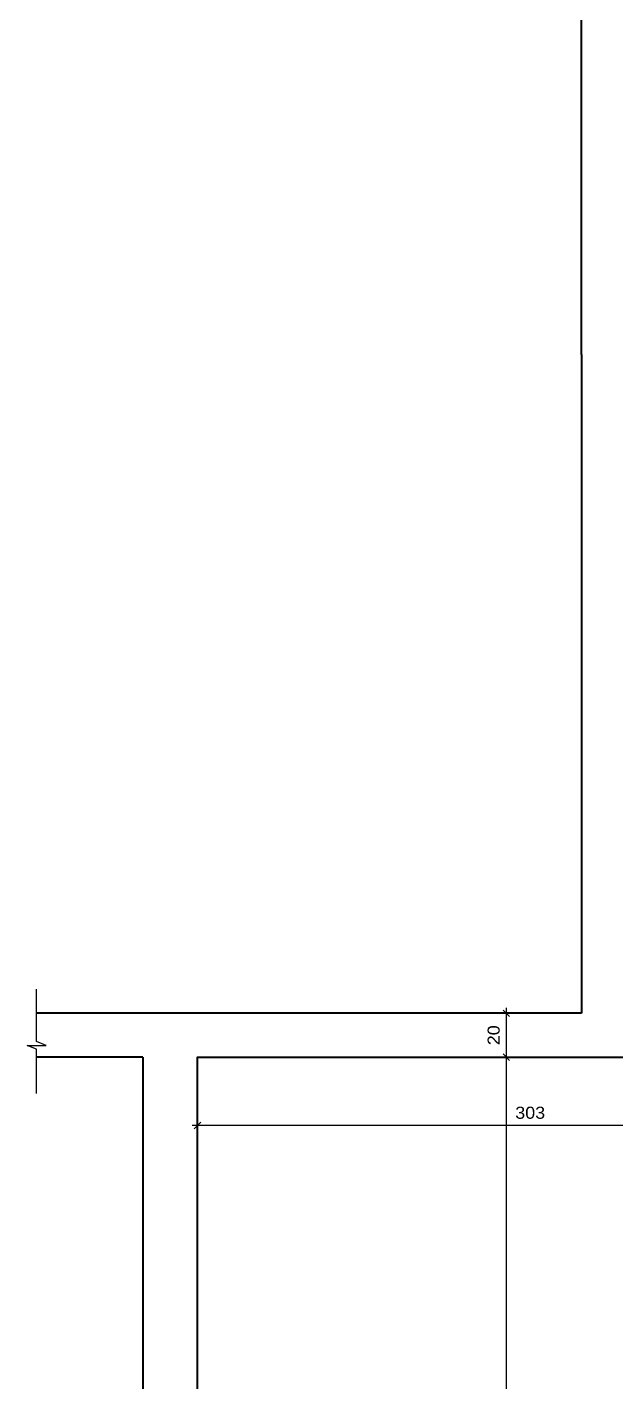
# Model space of a CAD drawing. Header units: centimetres. Extents: x 20560 to 58182, y -11023 to 7736.
# Drawn here: x 54411 to 54680, y -9844 to -9227 of the extents above; entities that cross this region are included whole.
import ezdxf

# ---------------------------------------------------------------- set-up
doc = ezdxf.new("R2010")
doc.units = ezdxf.units.CM
doc.header["$LTSCALE"] = 0.5
doc.header["$MEASUREMENT"] = 0
doc.linetypes.add('DOT', pattern=[0.25, 0, -0.25])
doc.layers.get('DEFPOINTS').update_dxf_attribs({"color": 1})
doc.layers.add('C-TEXT4', color=3, linetype='Continuous')
doc.layers.add('DIM', color=2, linetype='Continuous')
doc.layers.add('W-Conc', color=3, linetype='Continuous', lineweight=40)
doc.styles.add('hebtxt', font='hebtxt-weld.shx', dxfattribs={"width": 1.11})
doc.dimstyles.new('25', dxfattribs={"dimtxt": 5.5, "dimasz": 3, "dimexe": 3, "dimexo": 6, "dimgap": 3, "dimtad": 1, "dimdec": 0, "dimrnd": 0.5, "dimdsep": 46, "dimtxsty": 'hebtxt', "dimblk1": 'OBLIQUE', "dimblk2": 'OBLIQUE', "dimsah": 1, "dimcen": 1, "dimdle": 2.5, "dimclre": 9, "dimclrt": 3, "dimadec": 0, "dimazin": 0, "dimtfac": 1, "dimtdec": 0, "dimtix": 1, "dimtmove": 2, "dimatfit": 3, "dimldrblk": 'OBLIQUE', "dimfxl": 1, "dimtolj": 1, "dimarcsym": 0})

# ---------------------------------------------------------------- blocks, each defined once
blk = doc.blocks.new('_OBLIQUE')
at = {"color": 0, "linetype": 'ByBlock'}
blk.add_line((-0.5, -0.5), (0.5, 0.5), dxfattribs=at)
blk = doc.blocks.new('*D5661')
at = {"layer": 'DEFPOINTS', "color": 0, "ltscale": 5, "transparency": 16777216}
for p in [(54488.93, -9696.33, 0), (54792.12, -9696.33, 0), (54488.93, -9727.4)]:
    blk.add_point(p, dxfattribs=at)
at = {"layer": 'DIM', "color": 9, "linetype": 'DOT', "lineweight": -2, "ltscale": 5, "transparency": 16777216}
for p, q in [((54488.93, -9702.33), (54488.93, -9730.4)), ((54792.12, -9702.33), (54792.12, -9730.4))]:
    blk.add_line(p, q, dxfattribs=at)
at = {"layer": 'DIM', "color": 0, "lineweight": -2, "ltscale": 5, "transparency": 16777216}
blk.add_line((54794.62, -9727.4), (54486.43, -9727.4), dxfattribs=at)
at = {"layer": 'DIM', "color": 0, "lineweight": -2, "ltscale": 5, "transparency": 16777216, "xscale": 3, "yscale": 3, "zscale": 3, "rotation": 180}
blk.add_blockref('_OBLIQUE', (54488.93, -9727.4), dxfattribs=at)
at = {"layer": 'DIM', "color": 0, "lineweight": -2, "ltscale": 5, "transparency": 16777216, "xscale": 3, "yscale": 3, "zscale": 3}
blk.add_blockref('_OBLIQUE', (54792.12, -9727.4), dxfattribs=at)
at = {"layer": 'DIM', "color": 3, "ltscale": 5, "transparency": 16777216, "insert": (54640.53, -9721.65), "char_height": 5.5, "attachment_point": 5, "style": 'hebtxt'}
blk.add_mtext('\\A1;303', dxfattribs=at)
blk = doc.blocks.new('*D5731')
at = {"layer": 'DEFPOINTS', "color": 0, "ltscale": 5, "transparency": 16777216}
for p in [(54629.66, -9696.33), (54645.57, -9696.33), (54625.8, -10091.33, 0)]:
    blk.add_point(p, dxfattribs=at)
at = {"layer": 'DIM', "color": 0, "lineweight": -2, "ltscale": 5, "transparency": 16777216}
blk.add_line((54629.66, -10093.83), (54629.66, -9693.83), dxfattribs=at)
at = {"layer": 'DIM', "color": 9, "linetype": 'DOT', "lineweight": -2, "ltscale": 5, "transparency": 16777216}
for p, q in [((54639.57, -9696.33), (54626.66, -9696.33)), ((54631.8, -10091.33), (54632.66, -10091.33))]:
    blk.add_line(p, q, dxfattribs=at)
at = {"layer": 'DIM', "color": 0, "lineweight": -2, "ltscale": 5, "transparency": 16777216, "xscale": 3, "yscale": 3, "zscale": 3}
for p, rotation in [((54629.66, -9696.33), 90), ((54629.66, -10091.33), 270)]:
    blk.add_blockref('_OBLIQUE', p, dxfattribs=dict(at, rotation=rotation))
at = {"layer": 'DIM', "color": 3, "ltscale": 5, "transparency": 16777216, "insert": (54623.91, -9893.83), "char_height": 5.5, "attachment_point": 5, "rotation": 90, "style": 'hebtxt'}
blk.add_mtext('\\A1;395', dxfattribs=at)
blk = doc.blocks.new('*D5712')
at = {"layer": 'DEFPOINTS', "color": 0, "ltscale": 5, "transparency": 16777216}
for p in [(54629.66, -9676.33), (54642.26, -9676.33), (54643.3, -9696.33)]:
    blk.add_point(p, dxfattribs=at)
at = {"layer": 'DIM', "color": 0, "lineweight": -2, "ltscale": 5, "transparency": 16777216}
blk.add_line((54629.66, -9698.83), (54629.66, -9673.83), dxfattribs=at)
at = {"layer": 'DIM', "color": 9, "linetype": 'DOT', "lineweight": -2, "ltscale": 5, "transparency": 16777216}
for p, q in [((54636.26, -9676.33), (54626.66, -9676.33)), ((54637.3, -9696.33), (54626.66, -9696.33))]:
    blk.add_line(p, q, dxfattribs=at)
at = {"layer": 'DIM', "color": 0, "lineweight": -2, "ltscale": 5, "transparency": 16777216, "xscale": 3, "yscale": 3, "zscale": 3}
for p, rotation in [((54629.66, -9676.33), 90), ((54629.66, -9696.33), 270)]:
    blk.add_blockref('_OBLIQUE', p, dxfattribs=dict(at, rotation=rotation))
at = {"layer": 'DIM', "color": 3, "ltscale": 5, "transparency": 16777216, "insert": (54623.91, -9686.33), "char_height": 5.5, "attachment_point": 5, "rotation": 90, "style": 'hebtxt'}
blk.add_mtext('\\A1;20', dxfattribs=at)

msp = doc.modelspace()

# ---------------------------------------------------------------- linework, layer by layer
at = {"layer": 'C-TEXT4', "color": 1}
msp.add_lwpolyline([(54415.55, -9712.822), (54415.55, -9692.679), (54411.211, -9690.943), (54419.889, -9690.943), (54415.55, -9689.208), (54415.551, -9665.361)], dxfattribs=at)
at = {"layer": 'W-Conc'}
for p, q in [((54663.93, -9376.333, 0.009), (54663.93, -9676.333, 0.009)), ((54663.93, -9676.333, 0.009), (54415.55, -9676.333, 0.009)), ((54463.93, -9696.333, 0.009), (54463.93, -10091.333, 0.009))]:
    msp.add_line(p, q, dxfattribs=at)
at = {"layer": 'W-Conc', "elevation": 0.009}
for points in [[(54663.93, -9376.333), (54663.93, -9096.333), (54663.93, -8991.754)], [(54463.93, -9696.333), (54415.55, -9696.333)], [(54488.93, -10091.333), (54488.93, -9696.333), (54792.122, -9696.333), (55065.323, -9858.623)]]:
    msp.add_lwpolyline(points, dxfattribs=at)

# ---------------------------------------------------------------- dimensions: what is measured, and where the dimension line sits
at = {"layer": 'DIM', "ltscale": 5}
for base, p1, p2, angle, picture, middle in [((54629.663, -9676.333, 0.009), (54643.297, -9696.333, 0.009), (54642.255, -9676.333, 0.009), 90, '*D5712', (54623.913, -9686.333, 0.009)), ((54629.663, -9696.333, 0.009), (54625.805, -10091.333, 0.009), (54645.571, -9696.333, 0.009), 90, '*D5731', (54623.913, -9893.833, 0.009)), ((54488.93, -9727.403, 0.009), (54792.122, -9696.333, 0.009), (54488.93, -9696.333, 0.009), 180, '*D5661', (54640.526, -9721.653, 0.009))]:
    dim = msp.add_linear_dim(base=base, p1=p1, p2=p2, angle=angle, dimstyle='25', dxfattribs=at)
    dim.commit()
    dim.dimension.update_dxf_attribs({"geometry": picture, "text_midpoint": middle})

doc.saveas('drawing.dxf')
